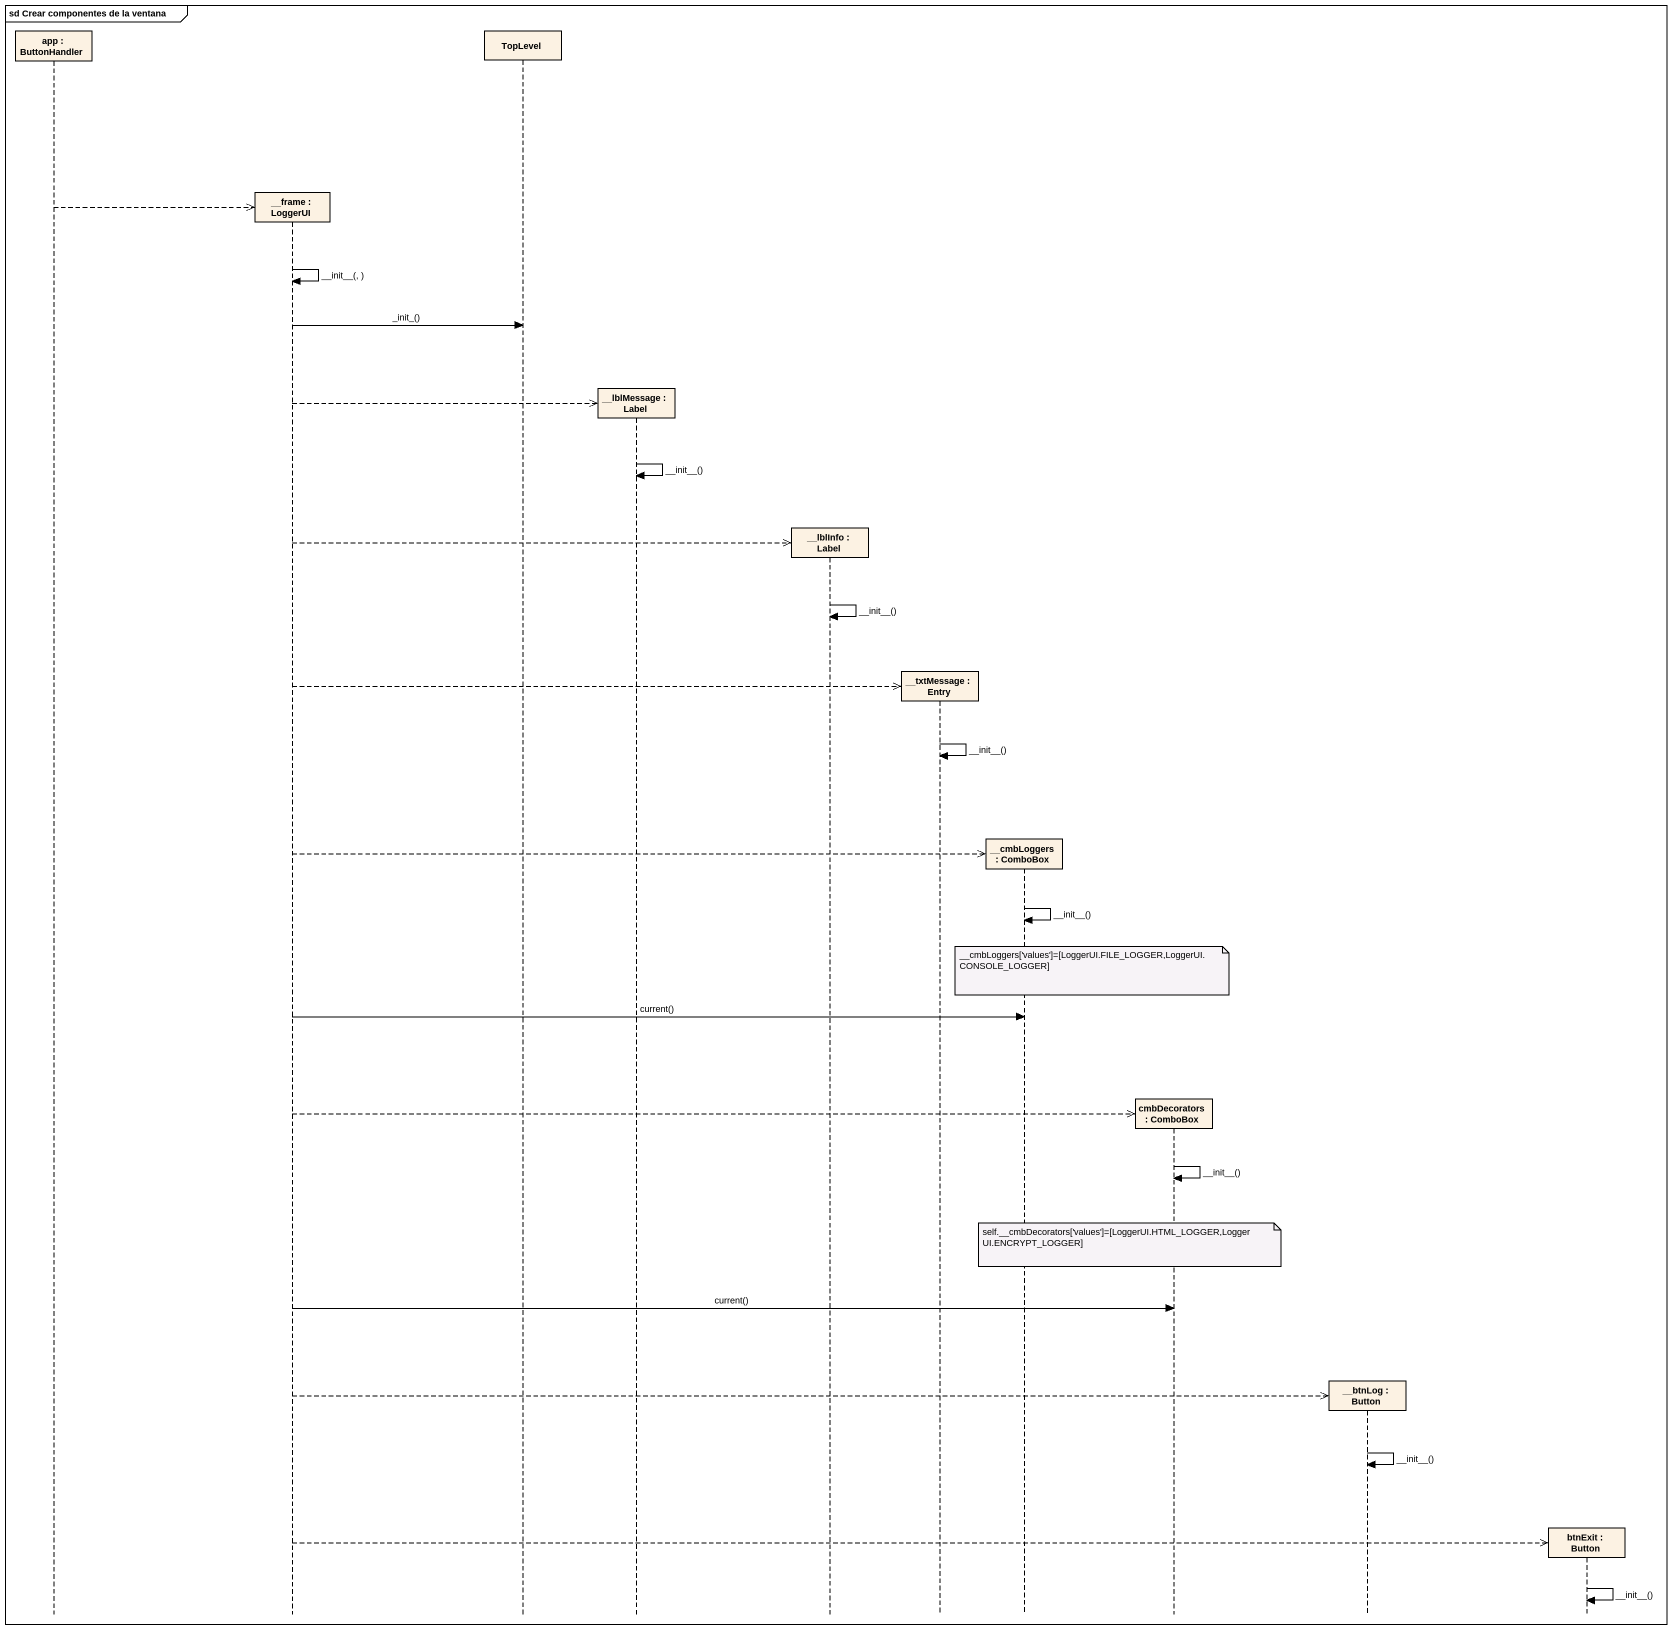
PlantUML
@startuml
mainframe sd Crear componentes de la ventana
hide footbox
participant "app : ButtonHandler" as app
participant "__frame : LoggerUI" as frame_
participant TopLevel
participant "__lblMessage : Label" as lblMessage
participant "__lblInfo : Label" as lblInfo
participant "__txtMessage : Entry" as txtMessage
participant "__cmbLoggers : ComboBox" as cmbLoggers
participant "cmbDecorators : ComboBox" as cmbDecorators
participant "__btnLog : Button" as btnLog
participant "btnExit : Button" as btnExit

app -->> frame_ **
frame_ -> frame_ : ~__init~__(, )
frame_ -> TopLevel : _init_()
frame_ -->> lblMessage **
lblMessage -> lblMessage : ~__init~__()
frame_ -->> lblInfo **
lblInfo -> lblInfo : ~__init~__()
frame_ -->> txtMessage **
txtMessage -> txtMessage : ~__init~__()
frame_ -->> cmbLoggers **
cmbLoggers -> cmbLoggers : ~__init~__()
note over cmbLoggers : __cmbLoggers['values']=[LoggerUI.FILE_LOGGER,LoggerUI.CONSOLE_LOGGER]
frame_ -> cmbLoggers : current()
frame_ -->> cmbDecorators **
cmbDecorators -> cmbDecorators : ~__init~__()
note over cmbDecorators : self.__cmbDecorators['values']=[LoggerUI.HTML_LOGGER,LoggerUI.ENCRYPT_LOGGER]
frame_ -> cmbDecorators : current()
frame_ -->> btnLog **
btnLog -> btnLog : ~__init~__()
frame_ -->> btnExit **
btnExit -> btnExit : ~__init~__()
@enduml
